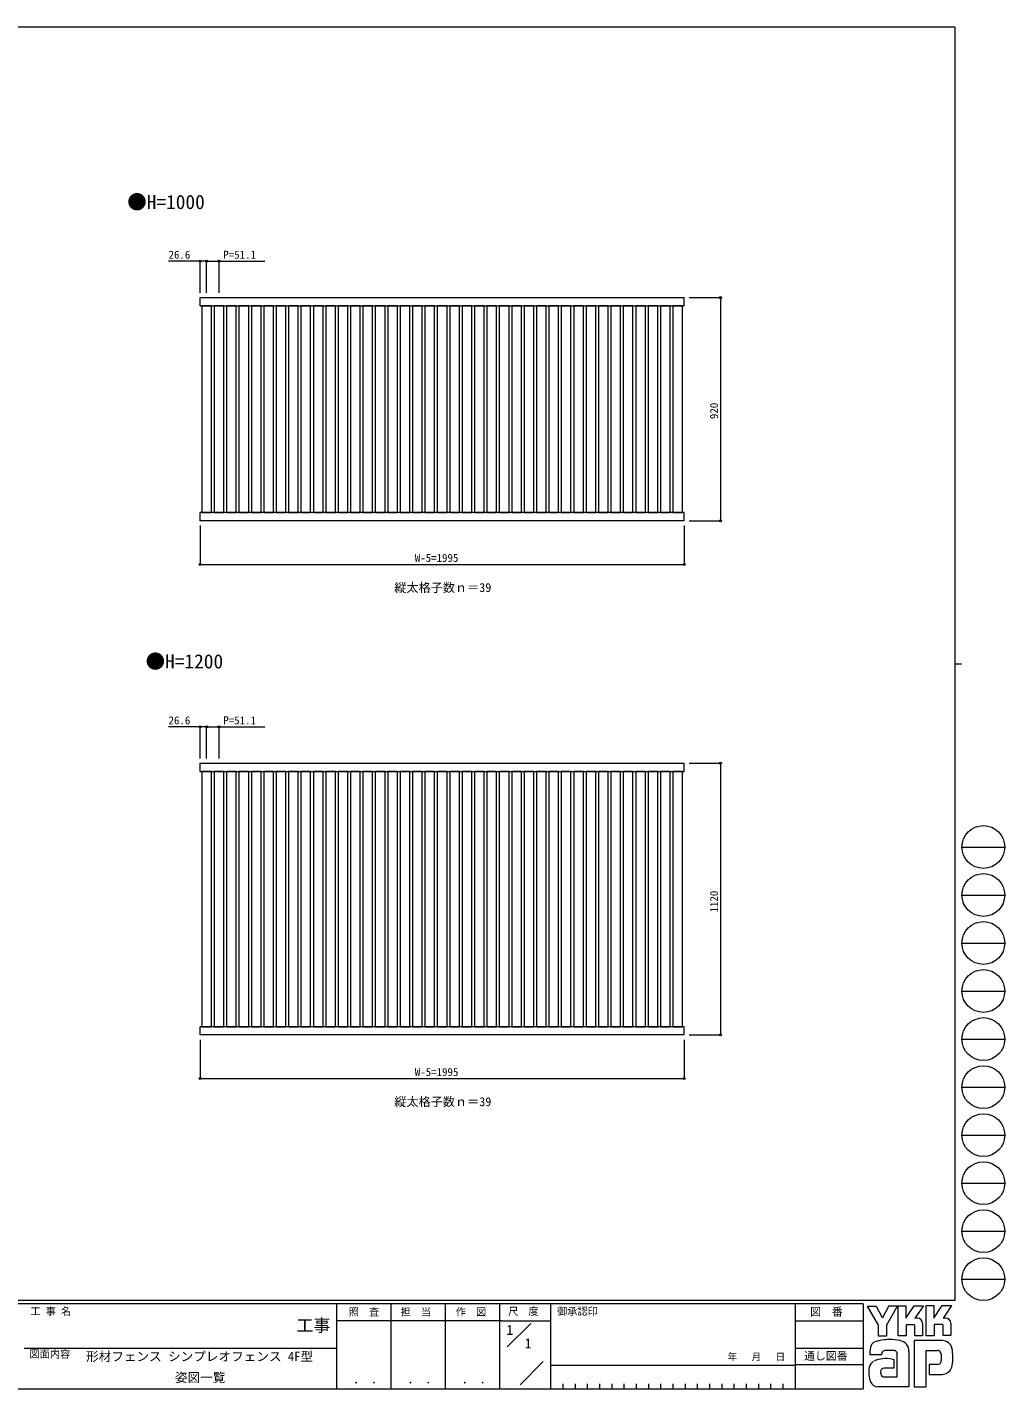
# Model space of a CAD drawing. Units: millimetres, scale not verified. Extents: x -3967 to 3967, y -2821 to 2821.
# Drawn here: x -62 to 3967, y -2821 to 2793 of the extents above; entities that cross this region are included whole.
import ezdxf
from ezdxf.enums import TextEntityAlignment as Align

# ---------------------------------------------------------------- set-up
doc = ezdxf.new("R2010")
doc.units = ezdxf.units.MM
doc.header["$LTSCALE"] = 10
doc.layers.add('0-0_0', color=3, linetype='Continuous')
for name, color, linetype, lineweight in [('0-1_USER1', 4, 'Continuous', 9), ('0-3_YKK_11', 6, 'Continuous', 9), ('0-4_YKK_12', 7, 'Continuous', 9)]:
    doc.layers.add(name, color=color, linetype=linetype, lineweight=lineweight)
doc.styles.add('ＭＳ ゴシック', font='')
doc.styles.get('ＭＳ ゴシック').set_extended_font_data('MS Gothic')

msp = doc.modelspace()

# ---------------------------------------------------------------- linework, layer by layer
at = {"layer": '0-1_USER1'}
for p, q in [((650.65, 1644.03), (2645.65, 1644.03)), ((2645.65, 1644.03), (2645.65, 1678.03)), ((650.65, 758.03), (650.65, 792.03)), ((2645.65, 792.03), (650.65, 792.03)), ((2645.65, 758.03), (2645.65, 792.03)), ((2645.65, 758.03), (650.65, 758.03)), ((650.65, -275.97), (2645.65, -275.97)), ((2645.65, -275.97), (2645.65, -241.97)), ((650.65, -1361.97), (650.65, -1327.97)), ((2645.65, -1327.97), (650.65, -1327.97)), ((2645.65, -1361.97), (2645.65, -1327.97)), ((2645.65, -1361.97), (650.65, -1361.97))]:
    msp.add_line(p, q, dxfattribs=at)
for points in [[(650.65, 1644.03), (650.65, 1678.03), (2645.65, 1678.03)], [(650.65, -275.97), (650.65, -241.97), (2645.65, -241.97)]]:
    msp.add_lwpolyline(points, dxfattribs=at)
for points in [[(657.25, 792.03), (697.25, 792.03), (697.25, 1644.03), (657.25, 1644.03)], [(708.35, 792.03), (748.35, 792.03), (748.35, 1644.03), (708.35, 1644.03)], [(759.45, 792.03), (799.45, 792.03), (799.45, 1644.03), (759.45, 1644.03)], [(810.55, 792.03), (850.55, 792.03), (850.55, 1644.03), (810.55, 1644.03)], [(861.65, 792.03), (901.65, 792.03), (901.65, 1644.03), (861.65, 1644.03)], [(912.75, 792.03), (952.75, 792.03), (952.75, 1644.03), (912.75, 1644.03)], [(963.85, 792.03), (1003.85, 792.03), (1003.85, 1644.03), (963.85, 1644.03)], [(1014.95, 792.03), (1054.95, 792.03), (1054.95, 1644.03), (1014.95, 1644.03)], [(1066.05, 792.03), (1106.05, 792.03), (1106.05, 1644.03), (1066.05, 1644.03)], [(1117.15, 792.03), (1157.15, 792.03), (1157.15, 1644.03), (1117.15, 1644.03)], [(1168.25, 792.03), (1208.25, 792.03), (1208.25, 1644.03), (1168.25, 1644.03)], [(1219.35, 792.03), (1259.35, 792.03), (1259.35, 1644.03), (1219.35, 1644.03)], [(1270.45, 792.03), (1310.45, 792.03), (1310.45, 1644.03), (1270.45, 1644.03)], [(1321.55, 792.03), (1361.55, 792.03), (1361.55, 1644.03), (1321.55, 1644.03)], [(1372.65, 792.03), (1412.65, 792.03), (1412.65, 1644.03), (1372.65, 1644.03)], [(1423.75, 792.03), (1463.75, 792.03), (1463.75, 1644.03), (1423.75, 1644.03)], [(1474.85, 792.03), (1514.85, 792.03), (1514.85, 1644.03), (1474.85, 1644.03)], [(1525.95, 792.03), (1565.95, 792.03), (1565.95, 1644.03), (1525.95, 1644.03)], [(1577.05, 792.03), (1617.05, 792.03), (1617.05, 1644.03), (1577.05, 1644.03)], [(1628.15, 792.03), (1668.15, 792.03), (1668.15, 1644.03), (1628.15, 1644.03)], [(1679.25, 792.03), (1719.25, 792.03), (1719.25, 1644.03), (1679.25, 1644.03)], [(1730.35, 792.03), (1770.35, 792.03), (1770.35, 1644.03), (1730.35, 1644.03)], [(1781.45, 792.03), (1821.45, 792.03), (1821.45, 1644.03), (1781.45, 1644.03)], [(1832.55, 792.03), (1872.55, 792.03), (1872.55, 1644.03), (1832.55, 1644.03)], [(1883.65, 792.03), (1923.65, 792.03), (1923.65, 1644.03), (1883.65, 1644.03)], [(1934.75, 792.03), (1974.75, 792.03), (1974.75, 1644.03), (1934.75, 1644.03)], [(1985.85, 792.03), (2025.85, 792.03), (2025.85, 1644.03), (1985.85, 1644.03)], [(2036.95, 792.03), (2076.95, 792.03), (2076.95, 1644.03), (2036.95, 1644.03)], [(2088.05, 792.03), (2128.05, 792.03), (2128.05, 1644.03), (2088.05, 1644.03)], [(2139.15, 792.03), (2179.15, 792.03), (2179.15, 1644.03), (2139.15, 1644.03)], [(2190.25, 792.03), (2230.25, 792.03), (2230.25, 1644.03), (2190.25, 1644.03)], [(2241.35, 792.03), (2281.35, 792.03), (2281.35, 1644.03), (2241.35, 1644.03)], [(2292.45, 792.03), (2332.45, 792.03), (2332.45, 1644.03), (2292.45, 1644.03)], [(2343.55, 792.03), (2383.55, 792.03), (2383.55, 1644.03), (2343.55, 1644.03)], [(2394.65, 792.03), (2434.65, 792.03), (2434.65, 1644.03), (2394.65, 1644.03)], [(2445.75, 792.03), (2485.75, 792.03), (2485.75, 1644.03), (2445.75, 1644.03)], [(2496.85, 792.03), (2536.85, 792.03), (2536.85, 1644.03), (2496.85, 1644.03)], [(2547.95, 792.03), (2587.95, 792.03), (2587.95, 1644.03), (2547.95, 1644.03)], [(2599.05, 792.03), (2639.05, 792.03), (2639.05, 1644.03), (2599.05, 1644.03)], [(657.25, -1327.97), (697.25, -1327.97), (697.25, -275.97), (657.25, -275.97)], [(708.35, -1327.97), (748.35, -1327.97), (748.35, -275.97), (708.35, -275.97)], [(759.45, -1327.97), (799.45, -1327.97), (799.45, -275.97), (759.45, -275.97)], [(810.55, -1327.97), (850.55, -1327.97), (850.55, -275.97), (810.55, -275.97)], [(861.65, -1327.97), (901.65, -1327.97), (901.65, -275.97), (861.65, -275.97)], [(912.75, -1327.97), (952.75, -1327.97), (952.75, -275.97), (912.75, -275.97)], [(963.85, -1327.97), (1003.85, -1327.97), (1003.85, -275.97), (963.85, -275.97)], [(1014.95, -1327.97), (1054.95, -1327.97), (1054.95, -275.97), (1014.95, -275.97)], [(1066.05, -1327.97), (1106.05, -1327.97), (1106.05, -275.97), (1066.05, -275.97)], [(1117.15, -1327.97), (1157.15, -1327.97), (1157.15, -275.97), (1117.15, -275.97)], [(1168.25, -1327.97), (1208.25, -1327.97), (1208.25, -275.97), (1168.25, -275.97)], [(1219.35, -1327.97), (1259.35, -1327.97), (1259.35, -275.97), (1219.35, -275.97)], [(1270.45, -1327.97), (1310.45, -1327.97), (1310.45, -275.97), (1270.45, -275.97)], [(1321.55, -1327.97), (1361.55, -1327.97), (1361.55, -275.97), (1321.55, -275.97)], [(1372.65, -1327.97), (1412.65, -1327.97), (1412.65, -275.97), (1372.65, -275.97)], [(1423.75, -1327.97), (1463.75, -1327.97), (1463.75, -275.97), (1423.75, -275.97)], [(1474.85, -1327.97), (1514.85, -1327.97), (1514.85, -275.97), (1474.85, -275.97)], [(1525.95, -1327.97), (1565.95, -1327.97), (1565.95, -275.97), (1525.95, -275.97)], [(1577.05, -1327.97), (1617.05, -1327.97), (1617.05, -275.97), (1577.05, -275.97)], [(1628.15, -1327.97), (1668.15, -1327.97), (1668.15, -275.97), (1628.15, -275.97)], [(1679.25, -1327.97), (1719.25, -1327.97), (1719.25, -275.97), (1679.25, -275.97)], [(1730.35, -1327.97), (1770.35, -1327.97), (1770.35, -275.97), (1730.35, -275.97)], [(1781.45, -1327.97), (1821.45, -1327.97), (1821.45, -275.97), (1781.45, -275.97)], [(1832.55, -1327.97), (1872.55, -1327.97), (1872.55, -275.97), (1832.55, -275.97)], [(1883.65, -1327.97), (1923.65, -1327.97), (1923.65, -275.97), (1883.65, -275.97)], [(1934.75, -1327.97), (1974.75, -1327.97), (1974.75, -275.97), (1934.75, -275.97)], [(1985.85, -1327.97), (2025.85, -1327.97), (2025.85, -275.97), (1985.85, -275.97)], [(2036.95, -1327.97), (2076.95, -1327.97), (2076.95, -275.97), (2036.95, -275.97)], [(2088.05, -1327.97), (2128.05, -1327.97), (2128.05, -275.97), (2088.05, -275.97)], [(2139.15, -1327.97), (2179.15, -1327.97), (2179.15, -275.97), (2139.15, -275.97)], [(2190.25, -1327.97), (2230.25, -1327.97), (2230.25, -275.97), (2190.25, -275.97)], [(2241.35, -1327.97), (2281.35, -1327.97), (2281.35, -275.97), (2241.35, -275.97)], [(2292.45, -1327.97), (2332.45, -1327.97), (2332.45, -275.97), (2292.45, -275.97)], [(2343.55, -1327.97), (2383.55, -1327.97), (2383.55, -275.97), (2343.55, -275.97)], [(2394.65, -1327.97), (2434.65, -1327.97), (2434.65, -275.97), (2394.65, -275.97)], [(2445.75, -1327.97), (2485.75, -1327.97), (2485.75, -275.97), (2445.75, -275.97)], [(2496.85, -1327.97), (2536.85, -1327.97), (2536.85, -275.97), (2496.85, -275.97)], [(2547.95, -1327.97), (2587.95, -1327.97), (2587.95, -275.97), (2547.95, -275.97)], [(2599.05, -1327.97), (2639.05, -1327.97), (2639.05, -275.97), (2599.05, -275.97)]]:
    msp.add_lwpolyline(points, close=True, dxfattribs=at)
at = {"layer": '0-3_YKK_11'}
for p, q in [((650.65, 1698.03), (650.65, 1829.03)), ((677.25, 1698.03), (677.25, 1829.03)), ((677.25, 1698.03), (677.25, 1829.03)), ((728.35, 1698.03), (728.35, 1829.03)), ((2665.65, 1678.03), (2796.65, 1678.03)), ((2795.65, 1678.03), (2795.65, 758.03)), ((650.65, 738.03), (650.65, 577.03)), ((2645.65, 738.03), (2645.65, 577.03)), ((2665.65, 758.03), (2796.65, 758.03)), ((650.65, 578.03), (2645.65, 578.03)), ((650.65, -221.97), (650.65, -90.97)), ((677.25, -221.97), (677.25, -90.97)), ((677.25, -221.97), (677.25, -90.97)), ((728.35, -221.97), (728.35, -90.97)), ((2665.65, -241.97), (2796.65, -241.97)), ((2795.65, -241.97), (2795.65, -1361.97)), ((650.65, -1381.97), (650.65, -1542.97)), ((2645.65, -1381.97), (2645.65, -1542.97)), ((2665.65, -1361.97), (2796.65, -1361.97)), ((650.65, -1541.97), (2645.65, -1541.97))]:
    msp.add_line(p, q, dxfattribs=at)
for points in [[(677.25, 1828.03), (650.65, 1828.03), (519.52, 1828.03)], [(677.25, 1828.03), (728.35, 1828.03), (917.09, 1828.03)], [(677.25, -91.97), (650.65, -91.97), (519.52, -91.97)], [(677.25, -91.97), (728.35, -91.97), (917.09, -91.97)]]:
    msp.add_lwpolyline(points, dxfattribs=at)
for centre in [(650.65, 1828.03), (677.25, 1828.03), (677.25, 1828.03), (728.35, 1828.03), (2795.65, 1678.03), (2795.65, 758.03), (650.65, 578.03), (2645.65, 578.03), (650.65, -91.97), (677.25, -91.97), (677.25, -91.97), (728.35, -91.97), (2795.65, -241.97), (2795.65, -1361.97), (650.65, -1541.97), (2645.65, -1541.97)]:
    msp.add_circle(centre, 4.25, dxfattribs=at)
at = {"layer": '0-4_YKK_12'}
for p, q in [((3760.92, 2793), (-3939.08, 2793)), ((3760.92, 2793), (3760.92, -2457)), ((3760.92, 168), (3788.92, 168)), ((3790.68, -587.16), (3967.08, -587.16)), ((3790.68, -785.12), (3967.08, -785.12)), ((3790.68, -983.08), (3967.08, -983.08)), ((3790.68, -1181.04), (3967.08, -1181.04)), ((3790.68, -1379), (3967.08, -1379)), ((3790.68, -1576.96), (3967.08, -1576.96)), ((3790.68, -1774.92), (3967.08, -1774.92)), ((3790.68, -1972.88), (3967.08, -1972.88)), ((3790.68, -2170.84), (3967.08, -2170.84)), ((3790.68, -2368.8), (3967.08, -2368.8)), ((3760.92, -2457), (-3939.08, -2457)), ((3382.92, -2471), (-3939.08, -2471)), ((1212.92, -2471), (1212.92, -2821)), ((1436.92, -2471), (1436.92, -2821)), ((1660.92, -2471), (1660.92, -2821)), ((1884.92, -2471), (1884.92, -2821)), ((2094.92, -2471), (2094.92, -2821)), ((3102.91, -2471), (3102.91, -2821)), ((3382.92, -2471), (3382.92, -2821)), ((3447.24, -2558.99), (3401.29, -2480.06)), ((3401.29, -2480.06), (3436.42, -2480.06)), ((3436.42, -2480.06), (3461.56, -2527.09)), ((3489.28, -2478.98), (3463.72, -2528.71)), ((3525.54, -2478.98), (3480.21, -2559.26)), ((3489.28, -2478.98), (3525.54, -2478.98)), ((3527.51, -2603.31), (3527.51, -2479.25)), ((3527.51, -2479.25), (3559.68, -2479.25)), ((3559.68, -2530.23), (3593.47, -2478.71)), ((3559.68, -2479.25), (3559.68, -2530.23)), ((3593.47, -2478.71), (3631.72, -2478.71)), ((3631.72, -2478.71), (3596.32, -2530.06)), ((3642.66, -2602.23), (3642.66, -2478.17)), ((3642.66, -2478.17), (3675.37, -2478.17)), ((3675.37, -2530.08), (3709.69, -2478.17)), ((3675.37, -2478.17), (3675.37, -2530.08)), ((3709.69, -2478.17), (3747.53, -2478.17)), ((3743.75, -2484.65), (3712.53, -2529.25)), ((3747.53, -2478.17), (3743.75, -2484.65)), ((1894.76, -2540.99), (1212.92, -2540.99)), ((1894.76, -2540.99), (2094.92, -2540.99)), ((1916.62, -2648.36), (2013.55, -2551.43)), ((3102.91, -2541), (3382.92, -2541)), ((3447.24, -2603.58), (3447.24, -2558.99)), ((3461.56, -2527.09), (3463.72, -2528.71)), ((3480.21, -2559.26), (3480.21, -2603.58)), ((3592.66, -2556.82), (3560.76, -2556.82)), ((3560.76, -2556.82), (3560.76, -2603.31)), ((3596.98, -2558.45), (3592.66, -2556.82)), ((3606.71, -2530.06), (3596.32, -2530.06)), ((3596.98, -2602.5), (3596.98, -2558.45)), ((3628.33, -2551.69), (3628.33, -2602.5)), ((3722.92, -2529.25), (3712.53, -2529.25)), ((3712.94, -2601.96), (3712.94, -2558.17)), ((3744.56, -2551.69), (3744.56, -2601.96)), ((3480.21, -2603.58), (3447.24, -2603.58)), ((3560.76, -2603.31), (3527.51, -2603.31)), ((3593.2, -2621.96), (3593.2, -2813.06)), ((3709.15, -2621.96), (3593.2, -2621.96)), ((3628.33, -2602.5), (3596.98, -2602.5)), ((3676.72, -2602.23), (3642.66, -2602.23)), ((3712.94, -2601.46), (3713.44, -2601.96)), ((3744.56, -2601.96), (3712.94, -2601.96)), ((-75.08, -2652.99), (1212.92, -2652.99)), ((3102.91, -2652.99), (3382.92, -2652.99)), ((3512.38, -2663.05), (3475.4, -2663.75)), ((3523.19, -2771.71), (3523.19, -2674.4)), ((3572.11, -2666.83), (3572.11, -2812.79)), ((3643.47, -2813.06), (3643.47, -2663.59)), ((3643.47, -2663.59), (3689.96, -2663.59)), ((3704.65, -2678.56), (3704.83, -2704.91)), ((1969.64, -2804.45), (2064.88, -2709.21)), ((2094.92, -2723), (3102.91, -2723)), ((3382.92, -2722.99), (3102.91, -2722.99)), ((3509.67, -2736.3), (3469.73, -2736.35)), ((3502.65, -2698.73), (3509.67, -2700.35)), ((3509.67, -2700.35), (3509.67, -2736.3)), ((3691.04, -2720.89), (3655.63, -2720.89)), ((3655.63, -2720.89), (3655.63, -2762.25)), ((2145.32, -2800), (2145.32, -2821)), ((2195.72, -2800), (2195.72, -2821)), ((2246.12, -2800), (2246.12, -2821)), ((2296.52, -2800), (2296.52, -2821)), ((2346.92, -2800), (2346.92, -2821)), ((2397.32, -2800), (2397.32, -2821)), ((2447.72, -2800), (2447.72, -2821)), ((2498.12, -2800), (2498.12, -2821)), ((2548.52, -2800), (2548.52, -2821)), ((2598.92, -2800), (2598.92, -2821)), ((2649.32, -2800), (2649.32, -2821)), ((2699.72, -2800), (2699.72, -2821)), ((2750.12, -2800), (2750.12, -2821)), ((2800.52, -2800), (2800.52, -2821)), ((2850.92, -2800), (2850.92, -2821)), ((2901.32, -2800), (2901.32, -2821)), ((2951.72, -2800), (2951.72, -2821)), ((3002.11, -2800), (3002.11, -2821)), ((3052.51, -2800), (3052.51, -2821)), ((3466.97, -2771.71), (3523.19, -2771.71)), ((3518.86, -2771.71), (3522.38, -2771.71)), ((3523.19, -2771.7), (3523.2, -2771.71)), ((3655.63, -2762.25), (3708.88, -2762.25)), ((3708.88, -2762.25), (3719.69, -2759.82)), ((-3939.08, -2821), (3382.92, -2821)), ((3458.59, -2813.6), (3443.72, -2813.6)), ((3568.87, -2813.33), (3458.59, -2813.6)), ((3572.11, -2812.79), (3568.87, -2813.33)), ((3593.2, -2813.06), (3635.63, -2813.06)), ((3635.63, -2813.06), (3643.47, -2813.06))]:
    msp.add_line(p, q, dxfattribs=at)
for points in [[(3712.94, -2558.17), (3708.61, -2556.55), (3676.72, -2556.55), (3676.72, -2602.23)], [(3458.59, -2681.7), (3412.1, -2681.7), (3412.1, -2662.41)]]:
    msp.add_lwpolyline(points, dxfattribs=at)
for centre in [(3878.88, -587.16), (3878.88, -785.12), (3878.88, -983.08), (3878.88, -1181.04), (3878.88, -1379), (3878.88, -1576.96), (3878.88, -1774.92), (3878.88, -1972.88), (3878.88, -2170.84), (3878.88, -2368.8)]:
    msp.add_circle(centre, 88.2, dxfattribs=at)
for centre, radius, start, end in [((3606.71, -2551.69), 21.62, 0.00166, 89.99604), ((3722.92, -2550.88), 21.62, 0.00166, 89.99604), ((3438.98, -2651.55), 24.44, 109.02127, 161.51264), ((3490.14, -2795.01), 176.8, 89.89165, 109.30848), ((3495.33, -2825.63), 207.48, 78.7801, 91.46938), ((3528.22, -2665.96), 44.48, 40.66422, 80.31694), ((3526.01, -2665.85), 46.12, 358.78059, 38.76563), ((3707.64, -2665.4), 43.41, 14.44572, 87.08746), ((3462.51, -2662.66), 50.37, 158.41083, 179.71775), ((3479.67, -2681.07), 21.09, 138.46382, 181.71359), ((3474.07, -2680.71), 17.01, 85.50551, 126.78038), ((3507.48, -2678.54), 16.25, 14.7552, 72.44995), ((3691.57, -2675.79), 12.29, 16.43123, 96.91661), ((3668.23, -2683.08), 36.73, 4.93423, 17.03552), ((3544.58, -2692.87), 208.6, 350.99027, 10.67625), ((3517.41, -2754.95), 110.83, 168.76372, 199.80079), ((3447.19, -2740.27), 39.08, 121.82711, 169.08475), ((3478.12, -2829.54), 133.09, 79.38098, 112.05825), ((3478.74, -2754.28), 23.68, 171.08203, 216.71923), ((3469.82, -2750.79), 14.45, 90.33953, 178.03639), ((3691.05, -2707.84), 13.06, 269.95468, 342.90145), ((3668.02, -2701.41), 36.97, 343.6902, 354.75362), ((3708.27, -2718.45), 42.91, 285.44291, 349.90448), ((3447.32, -2775.43), 38.23, 207.31435, 263.59464), ((3469.42, -2756.65), 15.26, 230.9728, 260.75491)]:
    msp.add_arc(centre, radius, start, end, dxfattribs=at)

# ---------------------------------------------------------------- texts
at = {"layer": '0-0_0', "style": 'ＭＳ ゴシック'}
for s, height, p in [('●H=1000', 58.65, (350.28, 2025.52)), ('縦太格子数ｎ＝39', 36.66, (1450.82, 453.29)), ('●H=1200', 58.65, (425.99, 131.31)), ('縦太格子数ｎ＝39', 36.66, (1450.82, -1666.71)), ('1', 41.06, (1912.92, -2610.99)), ('1', 41.06, (1988.25, -2666.99)), ('形材フェンス シンプレオフェンス 4F型', 38.12, (180.31, -2718.19)), ('姿図一覧', 38.12, (546.39, -2804.85))]:
    msp.add_text(s, height=height, dxfattribs=at).set_placement(p, align=Align.BOTTOM_LEFT)
at = {"layer": '0-3_YKK_11', "style": 'ＭＳ ゴシック'}
for s, p in [('26.6', (520.19, 1828.7)), ('P=51.1', (746.02, 1828.7)), ('W-5=1995', (1535.35, 578.7)), ('26.6', (520.19, -91.3)), ('P=51.1', (746.02, -91.3)), ('W-5=1995', (1535.35, -1541.3))]:
    msp.add_text(s, height=32.99, dxfattribs=at).set_placement(p, align=Align.BOTTOM_LEFT)
for s, p in [('920', (2794.99, 1177.23)), ('1120', (2794.99, -857.17))]:
    msp.add_text(s, height=32.99, rotation=90, dxfattribs=at).set_placement(p, align=Align.BOTTOM_LEFT)
at = {"layer": '0-4_YKK_12', "style": 'ＭＳ ゴシック'}
for s, height, p in [('工 事 名', 30.79, (-48.96, -2526.33)), ('照  査', 30.79, (1262.81, -2528.8)), ('担  当', 30.79, (1476.46, -2528.8)), ('作  図', 30.79, (1704.12, -2528.62)), ('尺  度', 30.79, (1920.04, -2526.37)), ('御承認印', 30.79, (2121.59, -2526.33)), ('図\u3000番', 32.84, (3164.89, -2529.62)), ('工事', 51.32, (1047.23, -2600.56)), ('図面内容', 30.79, (-52.91, -2702.48)), ('年   月   日', 29.03, (2824.68, -2712.69)), ('通し図番', 32.84, (3139.71, -2711.85)), (' ． ．', 35.92, (1257.47, -2810.46)), (' ． ．', 35.92, (1481.47, -2810.46)), (' ． ．', 35.92, (1705.47, -2810.46))]:
    msp.add_text(s, height=height, dxfattribs=at).set_placement(p, align=Align.BOTTOM_LEFT)

doc.saveas('drawing.dxf')
